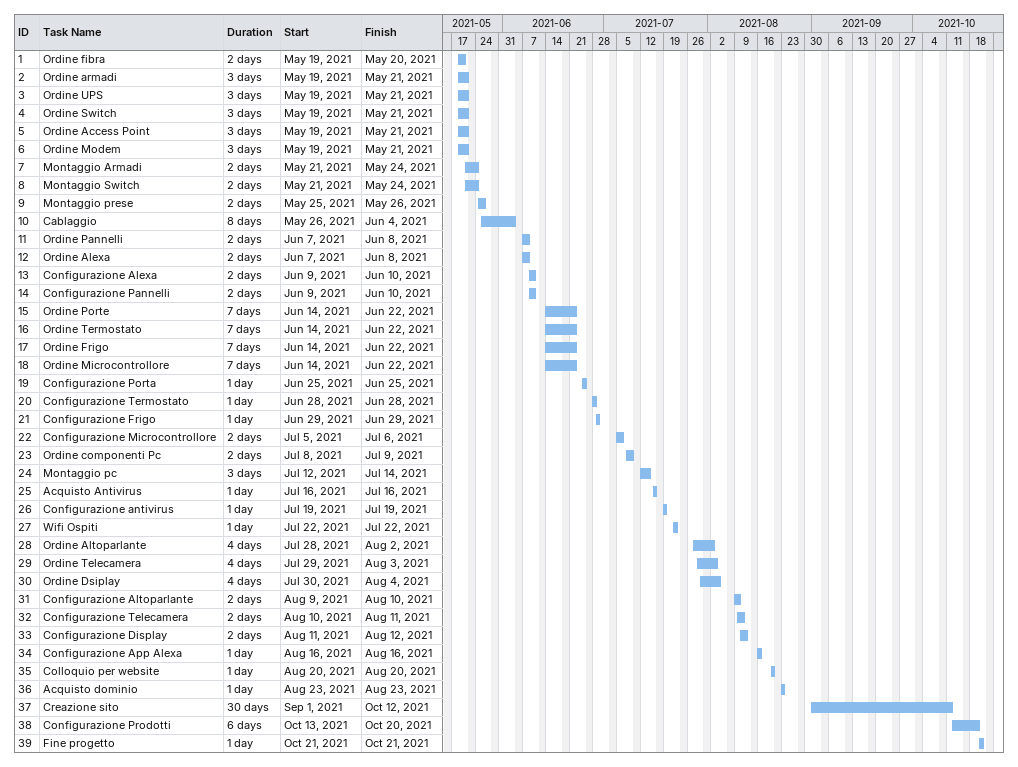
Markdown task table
| ID | Task | Duration | Start | Finish |
|---|---|---|---|---|
| 1 | Ordine fibra | 2d | 2021-05-19 | 2021-05-20 |
| 2 | Ordine armadi | 3d | 2021-05-19 | 2021-05-21 |
| 3 | Ordine UPS | 3d | 2021-05-19 | 2021-05-21 |
| 4 | Ordine Switch | 3d | 2021-05-19 | 2021-05-21 |
| 5 | Ordine Access Point | 3d | 2021-05-19 | 2021-05-21 |
| 6 | Ordine Modem | 3d | 2021-05-19 | 2021-05-21 |
| 7 | Montaggio Armadi | 2d | 2021-05-21 | 2021-05-24 |
| 8 | Montaggio Switch | 2d | 2021-05-21 | 2021-05-24 |
| 9 | Montaggio prese | 2d | 2021-05-25 | 2021-05-26 |
| 10 | Cablaggio | 8d | 2021-05-26 | 2021-06-04 |
| 11 | Ordine Pannelli | 2d | 2021-06-07 | 2021-06-08 |
| 12 | Ordine Alexa | 2d | 2021-06-07 | 2021-06-08 |
| 13 | Configurazione Alexa | 2d | 2021-06-09 | 2021-06-10 |
| 14 | Configurazione Pannelli | 2d | 2021-06-09 | 2021-06-10 |
| 15 | Ordine Porte | 7d | 2021-06-14 | 2021-06-22 |
| 16 | Ordine Termostato | 7d | 2021-06-14 | 2021-06-22 |
| 17 | Ordine Frigo | 7d | 2021-06-14 | 2021-06-22 |
| 18 | Ordine Microcontrollore | 7d | 2021-06-14 | 2021-06-22 |
| 19 | Configurazione Porta | 1d | 2021-06-25 | 2021-06-25 |
| 20 | Configurazione Termostato | 1d | 2021-06-28 | 2021-06-28 |
| 21 | Configurazione Frigo | 1d | 2021-06-29 | 2021-06-29 |
| 22 | Configurazione Microcontrollore | 2d | 2021-07-05 | 2021-07-06 |
| 23 | Ordine componenti Pc | 2d | 2021-07-08 | 2021-07-09 |
| 24 | Montaggio pc | 3d | 2021-07-12 | 2021-07-14 |
| 25 | Acquisto Antivirus | 1d | 2021-07-16 | 2021-07-16 |
| 26 | Configurazione antivirus | 1d | 2021-07-19 | 2021-07-19 |
| 27 | Wifi Ospiti | 1d | 2021-07-22 | 2021-07-22 |
| 28 | Ordine Altoparlante | 4d | 2021-07-28 | 2021-08-02 |
| 29 | Ordine Telecamera | 4d | 2021-07-29 | 2021-08-03 |
| 30 | Ordine Dsiplay | 4d | 2021-07-30 | 2021-08-04 |
| 31 | Configurazione Altoparlante | 2d | 2021-08-09 | 2021-08-10 |
| 32 | Configurazione Telecamera | 2d | 2021-08-10 | 2021-08-11 |
| 33 | Configurazione Display | 2d | 2021-08-11 | 2021-08-12 |
| 34 | Configurazione App Alexa | 1d | 2021-08-16 | 2021-08-16 |
| 35 | Colloquio per website | 1d | 2021-08-20 | 2021-08-20 |
| 36 | Acquisto dominio | 1d | 2021-08-23 | 2021-08-23 |
| 37 | Creazione sito | 30d | 2021-09-01 | 2021-10-12 |
| 38 | Configurazione Prodotti | 6d | 2021-10-13 | 2021-10-20 |
| 39 | Fine progetto | 1d | 2021-10-21 | 2021-10-21 |
